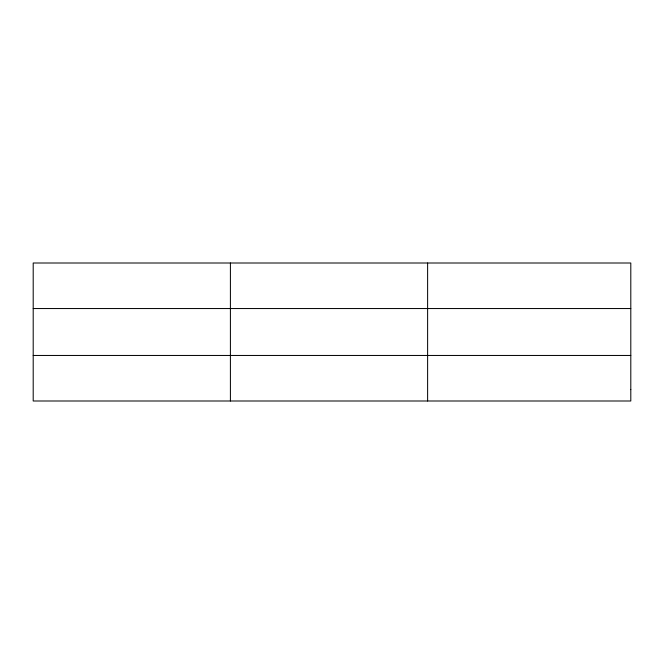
<?xml version="1.0" encoding="UTF-8"?>
<svg xmlns="http://www.w3.org/2000/svg" width="664" height="664" viewBox="0 0 664 664"><rect width="100%" height="100%" fill="white"/><g stroke="black" fill="none" stroke-linecap="round" stroke-linejoin="round"><path stroke-width="1" d="M230.408 400.998L230.408 263.002M427.616 400.998L427.616 263.002M33.2 308.544L630.8 308.544M33.2 355.456L630.8 355.456M630.8 389.619L630.8 400.998L33.2 400.998L33.2 263.002L630.8 263.002L630.8 389.619"/></g></svg>
